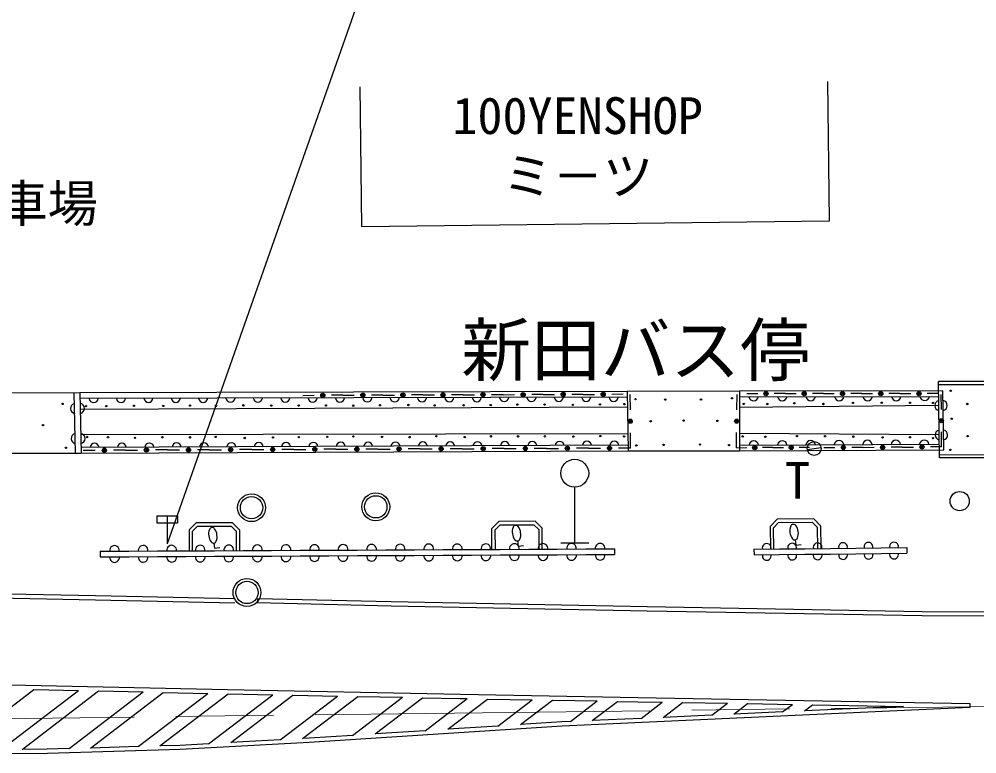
# Model space of a CAD drawing. Units: millimetres, scale not verified. Extents: x 40000 to 680000, y 20000 to 380000.
# Drawn here: x 328318 to 362658, y 293970 to 320318 of the extents above; entities that cross this region are included whole.
import ezdxf
from ezdxf.enums import TextEntityAlignment as Align

# ---------------------------------------------------------------- set-up
doc = ezdxf.new("R2010")
doc.units = ezdxf.units.MM
doc.header["$LTSCALE"] = 1000
doc.linetypes.add('CHAIN', pattern=[18.5, 12, -1.5, 3.5, -1.5])
for name, color, linetype, lineweight in [('M-BGD', 7, 'Continuous', 25), ('M-BGD-EXST', 7, 'Continuous', 25), ('M-BMK', 2, 'CHAIN', 13), ('M-STR-STRC', 7, 'Continuous', 25)]:
    doc.layers.add(name, color=color, linetype=linetype, lineweight=lineweight)
doc.layers.add('M-BMK-HTXT', color=7, linetype='Continuous')
doc.styles.add('ＭＳ ゴシック', font='')
doc.styles.get('ＭＳ ゴシック').set_extended_font_data('MS Gothic')

msp = doc.modelspace()

# ---------------------------------------------------------------- linework, layer by layer
at = {"layer": 'M-BGD'}
for p, q in [((357375, 313084), (357316, 318084)), ((340606, 312886), (340547, 317886)), ((340606, 312886), (357375, 313084)), ((367286, 307321), (361286, 307318)), ((361323, 304587), (361286, 307318)), ((361287, 307218), (367286, 307221)), ((330496, 306915), (321531, 306881)), ((330342, 304755), (330296, 306914)), ((350120, 306961), (330496, 306915)), ((330496, 306915), (330542, 304756)), ((350123, 306761), (330501, 306715)), ((338487, 306827), (338897, 306828)), ((339923, 306832), (339513, 306830)), ((339923, 306832), (340334, 306833)), ((341360, 306836), (340950, 306835)), ((341360, 306836), (341771, 306838)), ((342797, 306841), (342386, 306840)), ((342797, 306841), (343207, 306842)), ((344233, 306846), (343823, 306844)), ((344233, 306846), (344644, 306847)), ((345670, 306850), (345259, 306849)), ((345670, 306850), (346080, 306852)), ((347106, 306855), (346696, 306854)), ((347106, 306855), (347517, 306857)), ((348543, 306860), (348133, 306859)), ((348543, 306860), (348953, 306861)), ((349980, 306865), (349569, 306863)), ((354146, 306978), (350120, 306961)), ((350120, 306961), (350152, 304837)), ((350217, 306862), (350224, 306312)), ((354048, 306852), (354045, 306309)), ((361440, 306989), (354146, 306978)), ((354146, 306978), (354151, 304841)), ((354147, 306778), (361293, 306789)), ((354410, 306890), (354802, 306890)), ((355782, 306890), (355390, 306890)), ((355782, 306890), (356174, 306890)), ((357154, 306890), (356762, 306890)), ((357154, 306890), (357546, 306890)), ((358526, 306890), (358134, 306890)), ((358526, 306890), (358918, 306890)), ((359898, 306890), (359506, 306890)), ((359898, 306890), (360290, 306890)), ((361271, 306890), (360878, 306890)), ((361371, 306862), (361377, 306324)), ((361469, 304878), (361440, 306991)), ((350128, 306399), (330509, 306325)), ((354148, 306406), (361297, 306473)), ((330528, 305422), (350142, 305459)), ((350240, 304936), (350234, 305486)), ((354040, 304949), (354042, 305493)), ((354150, 305472), (361311, 305419)), ((361394, 304978), (361387, 305516)), ((350148, 305037), (330538, 304956)), ((354040, 304949), (354413, 304951)), ((354151, 305041), (361316, 305076)), ((355348, 304954), (354974, 304952)), ((355348, 304954), (355722, 304955)), ((356656, 304958), (356282, 304957)), ((357167, 304953), (357569, 304955)), ((358576, 304961), (358173, 304959)), ((358576, 304961), (358978, 304964)), ((359985, 304970), (359582, 304967)), ((359985, 304970), (360387, 304972)), ((361394, 304978), (360991, 304976)), ((321543, 304743), (330542, 304756)), ((330542, 304756), (350152, 304837)), ((330616, 304856), (331048, 304858)), ((332126, 304863), (331695, 304861)), ((332126, 304863), (332557, 304864)), ((333636, 304869), (333204, 304867)), ((333636, 304869), (334067, 304870)), ((335145, 304875), (334714, 304873)), ((335145, 304875), (335576, 304877)), ((336655, 304881), (336223, 304879)), ((336655, 304881), (337086, 304883)), ((338164, 304887), (337733, 304885)), ((338164, 304887), (338595, 304889)), ((339674, 304893), (339242, 304891)), ((339674, 304893), (340105, 304895)), ((341183, 304899), (340752, 304898)), ((341183, 304899), (341615, 304901)), ((342693, 304905), (342261, 304904)), ((342693, 304905), (343124, 304907)), ((344202, 304912), (343771, 304910)), ((344202, 304912), (344634, 304913)), ((345712, 304918), (345281, 304916)), ((345712, 304918), (346143, 304919)), ((347221, 304924), (346790, 304922)), ((347221, 304924), (347653, 304926)), ((348731, 304930), (348300, 304928)), ((348731, 304930), (349162, 304932)), ((350240, 304936), (349809, 304934)), ((350152, 304837), (354151, 304841)), ((354151, 304841), (361469, 304877)), ((367297, 304691), (361328, 304687)), ((367298, 304591), (361323, 304587)), ((334415, 302000), (334663, 302253)), ((335969, 302259), (334663, 302253)), ((335969, 302259), (336214, 302009)), ((345269, 302051), (345517, 302304)), ((346824, 302310), (345517, 302304)), ((346824, 302310), (347068, 302059)), ((355246, 302128), (355494, 302384)), ((356808, 302398), (355494, 302384)), ((356808, 302398), (357055, 302148)), ((334415, 302000), (334419, 301250)), ((336094, 301960), (336097, 301258)), ((336214, 302009), (336217, 301259)), ((345272, 301301), (345269, 302051)), ((346948, 302010), (346951, 301309)), ((347071, 301309), (347068, 302059)), ((355246, 302128), (355255, 301313)), ((356935, 302098), (356943, 301332)), ((357055, 302148), (357064, 301333)), ((331226, 301236), (332250, 301240)), ((331226, 301236), (331227, 301036)), ((332250, 301240), (333274, 301245)), ((333274, 301245), (334298, 301250)), ((334298, 301250), (335323, 301255)), ((335323, 301255), (336347, 301259)), ((336347, 301259), (337371, 301264)), ((337371, 301264), (338395, 301269)), ((338395, 301269), (339419, 301274)), ((339419, 301274), (340443, 301278)), ((340443, 301278), (341467, 301283)), ((341467, 301283), (342491, 301288)), ((342491, 301288), (343516, 301293)), ((343516, 301293), (344540, 301298)), ((344540, 301298), (345564, 301302)), ((345564, 301302), (346588, 301307)), ((346588, 301307), (347612, 301312)), ((347612, 301312), (348636, 301317)), ((348636, 301317), (349660, 301321)), ((349660, 301321), (349661, 301121)), ((354665, 301307), (355578, 301317)), ((354665, 301307), (354667, 301107)), ((355578, 301317), (356491, 301327)), ((356491, 301327), (357403, 301337)), ((357403, 301337), (358316, 301347)), ((358316, 301347), (359229, 301357)), ((359229, 301357), (360142, 301367)), ((359231, 301157), (360144, 301167)), ((360142, 301367), (360144, 301167)), ((331227, 301036), (332251, 301040)), ((332251, 301040), (333275, 301045)), ((333275, 301045), (334299, 301050)), ((334299, 301050), (335323, 301055)), ((335323, 301055), (336348, 301059)), ((336348, 301059), (337372, 301064)), ((337372, 301064), (338396, 301069)), ((338396, 301069), (339420, 301074)), ((339420, 301074), (340444, 301078)), ((340444, 301078), (341468, 301083)), ((341468, 301083), (342492, 301088)), ((342492, 301088), (343516, 301093)), ((343516, 301093), (344541, 301098)), ((344541, 301098), (345565, 301102)), ((345565, 301102), (346589, 301107)), ((346589, 301107), (347613, 301112)), ((347613, 301112), (348637, 301117)), ((348637, 301117), (349661, 301121)), ((354667, 301107), (355580, 301117)), ((355580, 301117), (356493, 301127)), ((356493, 301127), (357406, 301137)), ((357406, 301137), (358318, 301147)), ((358318, 301147), (359231, 301157))]:
    msp.add_line(p, q, dxfattribs=at)
for points in [[(355375, 301315), (355367, 302080), (355545, 302264), (356758, 302277), (356935, 302098)], [(334539, 301251), (334535, 301951), (334714, 302133), (335919, 302139), (336094, 301960)], [(345392, 301302), (345389, 302002), (345567, 302184), (346773, 302189), (346948, 302010)]]:
    msp.add_lwpolyline(points, dxfattribs=at)
for centre, radius in [((361722, 306992), 25), ((339205, 306829), 75), ((339205, 306829), 49.5), ((339205, 306829), 24.5), ((340642, 306834), 75), ((340642, 306834), 49.5), ((340642, 306834), 24.5), ((342078, 306839), 75), ((342078, 306839), 49.5), ((342078, 306839), 24.5), ((343515, 306843), 75), ((343515, 306843), 49.5), ((343515, 306843), 24.5), ((344952, 306848), 75), ((344952, 306848), 49.5), ((344952, 306848), 24.5), ((346388, 306853), 75), ((346388, 306853), 49.5), ((346388, 306853), 24.5), ((347825, 306858), 75), ((347825, 306858), 49.5), ((347825, 306858), 24.5), ((349261, 306862), 75), ((349261, 306862), 49.5), ((349261, 306862), 24.5), ((350418, 306691), 25), ((351483, 306674), 25), ((352767, 306675), 25), ((353882, 306723), 25), ((355096, 306890), 75), ((355096, 306890), 49.5), ((355096, 306890), 24.5), ((356468, 306890), 75), ((356468, 306890), 49.5), ((356468, 306890), 24.5), ((357840, 306890), 75), ((357840, 306890), 49.5), ((357840, 306890), 24.5), ((359212, 306890), 75), ((359212, 306890), 49.5), ((359212, 306890), 24.5), ((360584, 306890), 75), ((360584, 306890), 49.5), ((360584, 306890), 24.5), ((329876, 306518), 25), ((330709, 306439), 25), ((331441, 306442), 25), ((332430, 306454), 25), ((333486, 306450), 25), ((334449, 306459), 25), ((335376, 306456), 25), ((336358, 306468), 25), ((337356, 306462), 25), ((338340, 306460), 25), ((339317, 306465), 25), ((340296, 306456), 25), ((341259, 306471), 25), ((342274, 306481), 25), ((343215, 306467), 25), ((344256, 306474), 25), ((345227, 306477), 25), ((346182, 306497), 25), ((347160, 306495), 25), ((348171, 306485), 25), ((349140, 306501), 25), ((350020, 306511), 25), ((354298, 306521), 25), ((355142, 306516), 25), ((356110, 306543), 25), ((357157, 306517), 25), ((358212, 306556), 25), ((359247, 306560), 25), ((360265, 306562), 25), ((361087, 306556), 25), ((362313, 306517), 25), ((350229, 305899), 75), ((354044, 305901), 75), ((361382, 305920), 75), ((361382, 305920), 49.5), ((361759, 305986), 25), ((329173, 305759), 25), ((350229, 305899), 49.5), ((350229, 305899), 24.5), ((350965, 305899), 25), ((352141, 305920), 25), ((353356, 305912), 25), ((354044, 305901), 49.5), ((354044, 305901), 24.5), ((361382, 305920), 24.5), ((330756, 305333), 25), ((331503, 305325), 25), ((332477, 305303), 25), ((333452, 305326), 25), ((334443, 305320), 25), ((335367, 305336), 25), ((336408, 305297), 25), ((337421, 305319), 25), ((338346, 305329), 25), ((339367, 305339), 25), ((340305, 305351), 25), ((341330, 305336), 25), ((342315, 305328), 25), ((343281, 305363), 25), ((344296, 305328), 25), ((345231, 305358), 25), ((346209, 305356), 25), ((347167, 305358), 25), ((348191, 305349), 25), ((349153, 305364), 25), ((350010, 305352), 25), ((354264, 305352), 25), ((355068, 305341), 25), ((356205, 305367), 25), ((357218, 305360), 25), ((358224, 305345), 25), ((359279, 305319), 25), ((360266, 305325), 25), ((361082, 305291), 25), ((362328, 305365), 25), ((329995, 304946), 25), ((332881, 304866), 75), ((334390, 304872), 75), ((335900, 304878), 75), ((337409, 304884), 75), ((338919, 304890), 75), ((338919, 304890), 49.5), ((340428, 304896), 75), ((340428, 304896), 49.5), ((341938, 304902), 75), ((341938, 304902), 49.5), ((343448, 304908), 75), ((343448, 304908), 49.5), ((344957, 304915), 75), ((344957, 304915), 49.5), ((344957, 304915), 24.5), ((346467, 304921), 75), ((346467, 304921), 49.5), ((346467, 304921), 24.5), ((347976, 304927), 75), ((347976, 304927), 49.5), ((347976, 304927), 24.5), ((349486, 304933), 75), ((349486, 304933), 49.5), ((349486, 304933), 24.5), ((350447, 305031), 25), ((351427, 305048), 25), ((352731, 305064), 25), ((353775, 305044), 25), ((354694, 304951), 75), ((354694, 304951), 49.5), ((354694, 304951), 24.5), ((356002, 304956), 75), ((356002, 304956), 49.5), ((356002, 304956), 24.5), ((357871, 304957), 75), ((357871, 304957), 49.5), ((357871, 304957), 24.5), ((359280, 304966), 75), ((359280, 304966), 49.5), ((359280, 304966), 24.5), ((360689, 304974), 75), ((360689, 304974), 49.5), ((360689, 304974), 24.5), ((331371, 304859), 75), ((331371, 304859), 49.5), ((331371, 304859), 24.5), ((332881, 304866), 49.5), ((332881, 304866), 24.5), ((334390, 304872), 49.5), ((334390, 304872), 24.5), ((335900, 304878), 49.5), ((335900, 304878), 24.5), ((337409, 304884), 49.5), ((337409, 304884), 24.5), ((338919, 304890), 24.5), ((340428, 304896), 24.5), ((341938, 304902), 24.5), ((343448, 304908), 24.5), ((361711, 304868), 25), ((336650, 302798), 500), ((341106, 302829), 500), ((341106, 302829), 400), ((362043, 303034), 345), ((336650, 302798), 400), ((336487, 299757), 500), ((336487, 299757), 400)]:
    msp.add_circle(centre, radius, dxfattribs=at)
for centre, radius, start, end in [((330991, 306731), 164, 185.0717, 355.1972), ((331972, 306733), 164, 185.0711, 355.1963), ((332953, 306735), 164, 185.0728, 355.1964), ((333934, 306737), 164, 185.0709, 355.1966), ((334916, 306740), 164, 185.0728, 355.1964), ((335897, 306742), 164, 185.0709, 355.1966), ((336878, 306744), 164, 185.0728, 355.1964), ((337859, 306747), 164, 185.07, 355.1972), ((338840, 306749), 164, 185.0728, 355.1964), ((339821, 306751), 164, 185.0711, 355.1963), ((340802, 306754), 164, 185.0726, 355.1966), ((341783, 306756), 164, 185.0711, 355.1963), ((342764, 306758), 164, 185.0717, 355.1972), ((343745, 306760), 164, 185.0711, 355.1963), ((344726, 306763), 164, 185.0728, 355.1964), ((345708, 306765), 164, 185.0709, 355.1966), ((346689, 306767), 164, 185.0728, 355.1964), ((347670, 306770), 164, 185.0709, 355.1966), ((348651, 306772), 164, 185.0728, 355.1964), ((349632, 306774), 164, 185.07, 355.1972), ((354658, 306801), 172, 187.3407, 352.8295), ((355680, 306802), 172, 187.3409, 352.8293), ((356702, 306804), 172, 187.3409, 352.8293), ((357723, 306805), 172, 187.3417, 352.8287), ((358745, 306807), 172, 187.342, 352.8268), ((359767, 306808), 172, 187.3401, 352.8287), ((360789, 306810), 172, 187.3407, 352.8295), ((330341, 306354), 183, 101.5249, 260.8792), ((330475, 306357), 183, 281.5249, 80.8792), ((361326, 306461), 178, 99.9103, 261.6352), ((361419, 306461), 178, 279.8974, 81.6482), ((330364, 305276), 183, 101.5229, 260.8813), ((330498, 305279), 183, 281.5238, 80.8805), ((361340, 305405), 178, 99.9103, 261.6352), ((361433, 305405), 178, 279.8974, 81.6482), ((331022, 304944), 164, 5.1601, 175.3123), ((332002, 304948), 164, 5.161, 175.3117), ((332983, 304952), 164, 5.161, 175.3117), ((333964, 304956), 164, 5.161, 175.3117), ((334945, 304960), 164, 5.161, 175.3117), ((335926, 304964), 164, 5.1612, 175.3114), ((336907, 304968), 164, 5.161, 175.3117), ((337888, 304972), 164, 5.1601, 175.3123), ((338869, 304976), 164, 5.161, 175.3117), ((339849, 304980), 164, 5.161, 175.3117), ((340830, 304984), 164, 5.161, 175.3117), ((341811, 304988), 164, 5.1629, 175.3098), ((342792, 304992), 164, 5.161, 175.3117), ((343773, 304996), 164, 5.161, 175.3117), ((344754, 305000), 164, 5.1601, 175.3123), ((345735, 305004), 164, 5.161, 175.3117), ((346716, 305008), 164, 5.1601, 175.3123), ((347696, 305012), 164, 5.161, 175.3117), ((348677, 305016), 164, 5.161, 175.3117), ((349658, 305020), 164, 5.161, 175.3117), ((354660, 305023), 171, 7.349, 173.2126), ((355679, 305028), 171, 7.3471, 173.2129), ((356697, 305033), 171, 7.3472, 173.2145), ((357716, 305038), 171, 7.3488, 173.2129), ((358734, 305043), 171, 7.349, 173.2126), ((359752, 305048), 171, 7.3469, 173.2148), ((360771, 305053), 171, 7.3472, 173.2145), ((347100, 301337), 173, 351.2234, 189.3096), ((348124, 301341), 173, 351.2234, 189.3096), ((349148, 301346), 173, 351.2248, 189.3082), ((355121, 301354), 158, 345.1437, 196.1093), ((356034, 301364), 158, 345.1437, 196.1074), ((356947, 301374), 158, 345.1438, 196.1091), ((357859, 301384), 158, 345.1437, 196.1074), ((358772, 301394), 158, 345.1423, 196.1087), ((359685, 301404), 158, 345.1437, 196.1093), ((331738, 301265), 173, 351.2258, 189.3074), ((332762, 301270), 173, 351.2258, 189.309), ((333786, 301275), 173, 351.2244, 189.3088), ((334810, 301279), 173, 351.2258, 189.3074), ((335834, 301284), 173, 351.2258, 189.309), ((336859, 301289), 173, 351.2244, 189.3088), ((337883, 301294), 173, 351.2258, 189.3074), ((338907, 301298), 173, 351.2258, 189.3074), ((339931, 301303), 173, 351.2244, 189.3088), ((340955, 301308), 173, 351.2244, 189.3088), ((341979, 301313), 173, 351.2258, 189.3074), ((343003, 301318), 173, 351.2258, 189.309), ((344027, 301322), 173, 351.2244, 189.3088), ((345052, 301327), 173, 351.2248, 189.3082), ((346076, 301332), 173, 351.2248, 189.3082), ((359688, 301120), 158, 165.1423, 16.1088), ((331739, 301011), 173, 171.2244, 9.3087), ((332763, 301016), 173, 171.2258, 9.3073), ((333787, 301020), 173, 171.2258, 9.3073), ((334811, 301025), 173, 171.2244, 9.3087), ((335836, 301030), 173, 171.2258, 9.309), ((336860, 301035), 173, 171.2258, 9.3073), ((337884, 301039), 173, 171.2244, 9.3087), ((338908, 301044), 173, 171.2244, 9.3087), ((339932, 301049), 173, 171.2258, 9.3073), ((340956, 301054), 173, 171.2258, 9.3073), ((341980, 301058), 173, 171.2244, 9.3087), ((343005, 301063), 173, 171.2258, 9.309), ((344029, 301068), 173, 171.2249, 9.308), ((345053, 301073), 173, 171.2235, 9.3094), ((346077, 301078), 173, 171.225, 9.3096), ((347101, 301082), 173, 171.2248, 9.3082), ((348125, 301087), 173, 171.2234, 9.3096), ((349149, 301092), 173, 171.2234, 9.3096), ((355124, 301070), 158, 165.1438, 16.1091), ((356037, 301080), 158, 165.1437, 16.1074), ((356950, 301090), 158, 165.1437, 16.1093), ((357862, 301100), 158, 165.1426, 16.1083), ((358775, 301110), 158, 165.1438, 16.1091)]:
    msp.add_arc(centre, radius, start, end, dxfattribs=at)
at = {"layer": 'M-BGD-EXST'}
for p, q in [((356576, 304888), (357072, 304955)), ((348240, 301535), (348240, 303535)), ((333251, 302506), (334001, 302506)), ((333251, 302506), (333251, 302256)), ((333251, 302256), (334001, 302256)), ((333626, 302506), (333626, 301506)), ((334001, 302506), (334001, 302256)), ((335301, 301528), (335327, 301342)), ((346189, 301605), (346214, 301420)), ((347740, 301535), (348740, 301535)), ((356142, 301643), (356168, 301457)), ((335327, 301342), (335512, 301368)), ((346214, 301420), (346400, 301445)), ((356168, 301457), (356353, 301482))]:
    msp.add_line(p, q, dxfattribs=at)
for centre, radius in [((356824, 304922), 250), ((348240, 304035), 500)]:
    msp.add_circle(centre, radius, dxfattribs=at)
for centre, radius, start, end in [((356081, 302095), 106, 35.8146, 159.6697), ((335585, 301851), 475, 159.4924, 215.9919), ((335240, 301980), 106, 35.8146, 159.6697), ((334938, 301763), 478, 339.6697, 35.8146), ((346473, 301928), 475, 159.4924, 215.9919), ((346127, 302058), 106, 35.8146, 159.6697), ((345826, 301840), 478, 339.6697, 35.8146), ((356427, 301965), 475, 159.4924, 215.9919), ((355779, 301877), 478, 339.6697, 35.8146), ((335287, 301633), 106, 215.8146, 339.6697), ((346175, 301711), 106, 215.8146, 339.6697), ((356128, 301748), 106, 215.8146, 339.6697)]:
    msp.add_arc(centre, radius, start, end, dxfattribs=at)
at = {"layer": 'M-BMK'}
msp.add_line((264942, 294465), (364137, 295679), dxfattribs=at)
at = {"layer": 'M-STR-STRC'}
for p, q in [((342384, 326392), (333626, 301506)), ((336860, 299530), (336857, 299380)), ((326143, 294208), (328846, 296276)), ((327678, 294123), (330446, 296241)), ((328424, 294127), (331167, 296225)), ((328846, 296276), (330446, 296241)), ((330107, 294156), (332767, 296190)), ((330878, 294179), (333487, 296175)), ((331167, 296225), (332767, 296190)), ((332590, 294229), (335087, 296140)), ((333360, 294252), (335808, 296124)), ((333487, 296175), (335087, 296140)), ((335108, 294330), (337411, 296092)), ((335808, 296124), (337411, 296092)), ((335808, 296124), (335808, 296124)), ((335906, 294374), (338132, 296077)), ((337680, 294472), (339736, 296044)), ((338132, 296077), (339736, 296044)), ((338479, 294516), (340457, 296030)), ((340457, 296030), (342060, 295997)), ((340273, 294630), (342060, 295997)), ((341082, 294682), (342782, 295982)), ((342879, 294798), (344386, 295950)), ((343688, 294850), (345109, 295937)), ((345109, 295937), (346717, 295908)), ((345485, 294966), (346717, 295908)), ((346294, 295018), (347440, 295895)), ((347440, 295895), (349048, 295866)), ((348083, 295127), (349048, 295866)), ((348870, 295163), (349772, 295853)), ((350620, 295243), (351380, 295824)), ((351407, 295278), (352104, 295811)), ((352104, 295811), (353712, 295782)), ((353157, 295358), (353712, 295782)), ((353944, 295394), (354436, 295770)), ((354436, 295770), (356044, 295741)), ((355694, 295473), (356044, 295741)), ((356481, 295509), (356768, 295728)), ((360029, 295670), (356481, 295509)), ((356768, 295728), (360029, 295670)), ((362404, 295778), (362406, 295628)), ((353157, 295358), (351407, 295278)), ((355694, 295473), (353944, 295394)), ((350620, 295243), (348870, 295163)), ((342879, 294798), (341082, 294682)), ((345485, 294966), (343688, 294850)), ((337680, 294472), (335906, 294374)), ((332590, 294229), (330878, 294179))]:
    msp.add_line(p, q, dxfattribs=at)
for points in [[(336059, 299524), (331054, 299632), (319885, 299856), (311536, 299983), (299689, 299964), (287965, 299925), (279109, 299883), (274255, 299847)], [(336056, 299374), (331051, 299482), (319882, 299706), (311535, 299833), (299689, 299814), (287965, 299775), (279110, 299733), (274256, 299697)], [(368594, 299032), (360696, 299069), (350835, 299237), (341655, 299420), (336860, 299530)], [(368593, 298882), (360694, 298919), (350833, 299087), (341652, 299270), (336857, 299380)], [(362406, 295628), (347789, 294964), (338721, 294379), (334093, 294124), (329329, 293983), (327234, 293970), (325381, 294119), (321356, 294736), (313926, 295924), (307228, 296731)], [(312917, 296750), (321287, 296588), (328549, 296432), (335786, 296275), (344139, 296105), (350498, 295990), (362404, 295778)], [(342782, 295982), (344136, 295955), (344386, 295950)], [(349772, 295853), (350496, 295840), (351380, 295824)], [(348083, 295127), (347781, 295114), (346294, 295018)], [(335108, 294330), (334087, 294274), (333360, 294252)], [(340273, 294630), (338712, 294529), (338479, 294516)], [(330107, 294156), (329326, 294133), (328424, 294127)]]:
    msp.add_lwpolyline(points, dxfattribs=at)

# ---------------------------------------------------------------- texts
at = {"layer": 'M-BGD-EXST', "style": 'ＭＳ ゴシック'}
msp.add_text('新田バス停', height=1833, dxfattribs=at).set_placement((344169, 306987), align=Align.BOTTOM_LEFT)
at = {"layer": 'M-BMK-HTXT', "style": 'ＭＳ ゴシック'}
msp.add_text('100YENSHOP', height=1320, dxfattribs=at).set_placement((343853, 315802), align=Align.BOTTOM_LEFT)
msp.add_text('ミ－ツ', height=1320, dxfattribs=at).set_placement((348353, 313639), align=Align.BOTTOM_CENTER)
for s, p in [('駐車場', (328439, 313706)), ('T', (356227, 303781))]:
    msp.add_text(s, height=1320, dxfattribs=at).set_placement(p, align=Align.MIDDLE_CENTER)

doc.saveas('drawing.dxf')
